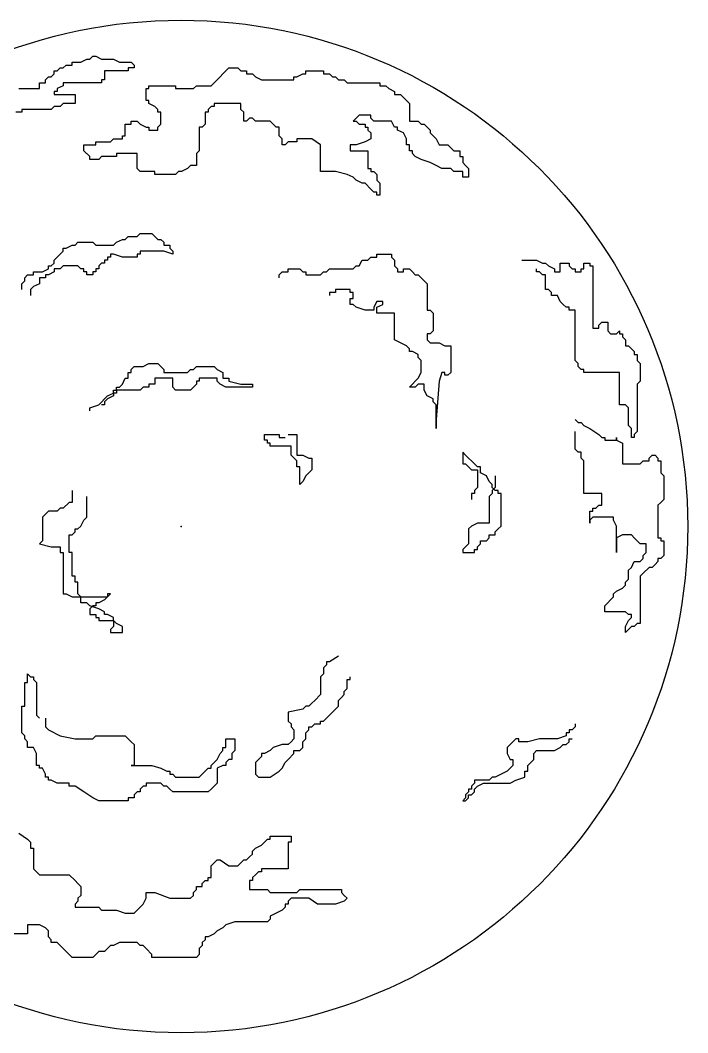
# Model space of a CAD drawing. Extents: x 941299 to 942979, y 2579300 to 2579597.
# Drawn here: x 941655.226 to 941657.36, y 2579475.879 to 2579479.119 of the extents above; entities that cross this region are included whole.
import ezdxf

# ---------------------------------------------------------------- set-up
doc = ezdxf.new("R2010")
doc.units = 0
doc.layers.add('fz', color=7, linetype='CONTINUOUS')
doc.layers.add('绿化工程', color=3, linetype='CONTINUOUS')

# ---------------------------------------------------------------- blocks, each defined once
blk = doc.blocks.new('hg')
at = {"layer": '绿化工程', "color": 3}
for p, q in [((-0.3203, 1.4862), (-0.3013, 1.4957)), ((-0.3013, 1.4957), (-0.2919, 1.4957)), ((-0.2919, 1.4957), (-0.2824, 1.5051)), ((-0.2824, 1.5051), (-0.2729, 1.5051)), ((-0.2729, 1.5051), (-0.254, 1.4957)), ((-0.254, 1.4957), (-0.2162, 1.4957)), ((-0.2162, 1.4957), (-0.1972, 1.4862)), ((-0.3959, 1.4578), (-0.3865, 1.4673)), ((-0.3865, 1.4673), (-0.377, 1.4673)), ((-0.377, 1.4673), (-0.3676, 1.4767)), ((-0.3676, 1.4767), (-0.3486, 1.4767)), ((-0.3486, 1.4767), (-0.3486, 1.4862)), ((-0.3486, 1.4862), (-0.3203, 1.4862)), ((-0.1972, 1.4862), (-0.1594, 1.4862)), ((-0.1499, 1.4673), (-0.1689, 1.4673)), ((-0.1689, 1.4673), (-0.1689, 1.4578)), ((-0.1594, 1.4862), (-0.1499, 1.4767)), ((-0.1499, 1.4767), (-0.1499, 1.4673)), ((0.1434, 1.4578), (0.1529, 1.4673)), ((0.1529, 1.4673), (0.1812, 1.4673)), ((0.1812, 1.4673), (0.1907, 1.4578)), ((-0.4338, 1.4295), (-0.4243, 1.4389)), ((-0.4338, 1.42), (-0.4338, 1.4295)), ((-0.4243, 1.4389), (-0.4149, 1.4389)), ((-0.4149, 1.4389), (-0.4054, 1.4484)), ((-0.4054, 1.4484), (-0.4054, 1.4578)), ((-0.4054, 1.4578), (-0.3959, 1.4578)), ((-0.2446, 1.4295), (-0.254, 1.4295)), ((-0.254, 1.4295), (-0.254, 1.42)), ((-0.1689, 1.4578), (-0.2446, 1.4578)), ((-0.2446, 1.4578), (-0.2446, 1.4295)), ((0.1056, 1.42), (0.115, 1.4295)), ((0.115, 1.4295), (0.1245, 1.4389)), ((0.1245, 1.4389), (0.1339, 1.4484)), ((0.1339, 1.4484), (0.1434, 1.4578)), ((0.1907, 1.4578), (0.2096, 1.4578)), ((0.2096, 1.4578), (0.2096, 1.4484)), ((0.2096, 1.4484), (0.2286, 1.4484)), ((0.2286, 1.4484), (0.238, 1.4389)), ((0.238, 1.4389), (0.2569, 1.4295)), ((0.2569, 1.4295), (0.361, 1.4295)), ((0.361, 1.4295), (0.361, 1.4389)), ((0.361, 1.4389), (0.3705, 1.4389)), ((0.3705, 1.4389), (0.3894, 1.4484)), ((0.3894, 1.4484), (0.3989, 1.4484)), ((0.3989, 1.4484), (0.3989, 1.4578)), ((0.3989, 1.4578), (0.4557, 1.4578)), ((0.4557, 1.4578), (0.4557, 1.4484)), ((0.4557, 1.4484), (0.4746, 1.4484)), ((0.4746, 1.4484), (0.484, 1.4389)), ((0.484, 1.4389), (0.4935, 1.4389)), ((0.4935, 1.4389), (0.503, 1.4295)), ((0.503, 1.4295), (0.5219, 1.4295)), ((0.5219, 1.4295), (0.5314, 1.42)), ((-0.519, 1.4011), (-0.4527, 1.4011)), ((-0.4527, 1.4011), (-0.4527, 1.42)), ((-0.4527, 1.42), (-0.4338, 1.42)), ((-0.377, 1.4105), (-0.3959, 1.4011)), ((-0.3959, 1.4011), (-0.3959, 1.3916)), ((-0.377, 1.42), (-0.377, 1.4105)), ((-0.254, 1.42), (-0.377, 1.42)), ((-0.1121, 1.3633), (-0.1121, 1.4011)), ((-0.1121, 1.4011), (-0.1026, 1.4011)), ((-0.1026, 1.4011), (-0.1026, 1.4105)), ((-0.1026, 1.4105), (-0.0175, 1.4105)), ((-0.0175, 1.4105), (-0.0175, 1.4011)), ((-0.0175, 1.4011), (0.0204, 1.4011)), ((0.0015, 1.4011), (0.0393, 1.4011)), ((0.0393, 1.4011), (0.0488, 1.4105)), ((0.0488, 1.4105), (0.0961, 1.4105)), ((0.0961, 1.4105), (0.1056, 1.42)), ((0.5314, 1.42), (0.6354, 1.42)), ((0.6354, 1.42), (0.6354, 1.4105)), ((0.6354, 1.4105), (0.6544, 1.4105)), ((0.6544, 1.4105), (0.6638, 1.4011)), ((0.6638, 1.4011), (0.6827, 1.3916)), ((-0.3959, 1.3916), (-0.4054, 1.3916)), ((-0.4054, 1.3916), (-0.4054, 1.3822)), ((-0.4054, 1.3822), (-0.3392, 1.3822)), ((-0.3392, 1.3822), (-0.3392, 1.3538)), ((-0.1026, 1.3633), (-0.1121, 1.3633)), ((-0.1026, 1.3538), (-0.1026, 1.3633)), ((0.6827, 1.3916), (0.6827, 1.3822)), ((0.6827, 1.3822), (0.7017, 1.3822)), ((0.7017, 1.3822), (0.7111, 1.3727)), ((0.7111, 1.3727), (0.7301, 1.3538)), ((-0.4149, 1.3349), (-0.5095, 1.3349)), ((-0.5095, 1.3349), (-0.5095, 1.3254)), ((-0.4054, 1.3444), (-0.4149, 1.3349)), ((-0.3865, 1.3444), (-0.4054, 1.3444)), ((-0.377, 1.3538), (-0.3865, 1.3444)), ((-0.3392, 1.3538), (-0.377, 1.3538)), ((-0.0837, 1.3444), (-0.1026, 1.3538)), ((-0.0742, 1.3349), (-0.0837, 1.3444)), ((-0.0742, 1.3254), (-0.0742, 1.3349)), ((0.0961, 1.3444), (0.0866, 1.3349)), ((0.0866, 1.3349), (0.0866, 1.3254)), ((0.1056, 1.3444), (0.0961, 1.3444)), ((0.1907, 1.3538), (0.1056, 1.3538)), ((0.1056, 1.3538), (0.1056, 1.3444)), ((0.1907, 1.3349), (0.1907, 1.3538)), ((0.2002, 1.3254), (0.1907, 1.3349)), ((0.7301, 1.3538), (0.7301, 1.2971)), ((-0.5095, 1.3254), (-0.5284, 1.3254)), ((-0.1594, 1.2876), (-0.1594, 1.2971)), ((-0.1594, 1.2971), (-0.1405, 1.2971)), ((-0.1405, 1.2971), (-0.131, 1.2876)), ((-0.0648, 1.3254), (-0.0742, 1.3254)), ((-0.0648, 1.2876), (-0.0648, 1.3254)), ((0.0866, 1.3254), (0.0772, 1.3254)), ((0.0772, 1.3254), (0.0772, 1.2876)), ((0.2002, 1.2971), (0.2002, 1.3254)), ((0.2096, 1.2971), (0.2002, 1.2971)), ((0.2191, 1.3065), (0.2096, 1.2971)), ((0.2286, 1.3065), (0.2191, 1.3065)), ((0.238, 1.2971), (0.2286, 1.3065)), ((0.2853, 1.2971), (0.238, 1.2971)), ((0.2948, 1.2876), (0.2853, 1.2971)), ((0.5597, 1.3065), (0.5503, 1.2971)), ((0.5503, 1.2971), (0.5597, 1.2971)), ((0.5692, 1.316), (0.5597, 1.3065)), ((0.5597, 1.2971), (0.5692, 1.2876)), ((0.607, 1.316), (0.5692, 1.316)), ((0.607, 1.3065), (0.607, 1.316)), ((0.6165, 1.2971), (0.607, 1.3065)), ((0.6733, 1.2971), (0.6165, 1.2971)), ((0.6827, 1.2782), (0.6733, 1.2971)), ((0.7301, 1.2971), (0.7584, 1.2971)), ((0.7584, 1.2971), (0.7679, 1.2876)), ((-0.1783, 1.2498), (-0.1783, 1.2876)), ((-0.1783, 1.2876), (-0.1594, 1.2876)), ((-0.131, 1.2876), (-0.1121, 1.2782)), ((-0.1121, 1.2782), (-0.1026, 1.2782)), ((-0.1026, 1.2782), (-0.1026, 1.2687)), ((-0.1026, 1.2687), (-0.0742, 1.2687)), ((-0.0742, 1.2782), (-0.0648, 1.2876)), ((-0.0742, 1.2687), (-0.0742, 1.2782)), ((0.0677, 1.2782), (0.0582, 1.2782)), ((0.0582, 1.2782), (0.0582, 1.2025)), ((0.0772, 1.2876), (0.0677, 1.2782)), ((0.3043, 1.2782), (0.2948, 1.2876)), ((0.3137, 1.2782), (0.3043, 1.2782)), ((0.3137, 1.2498), (0.3137, 1.2782)), ((0.5692, 1.2876), (0.5881, 1.2876)), ((0.5881, 1.2876), (0.5881, 1.2782)), ((0.5881, 1.2782), (0.5976, 1.2782)), ((0.5976, 1.2782), (0.5976, 1.2687)), ((0.5976, 1.2687), (0.607, 1.2593)), ((0.6922, 1.2782), (0.6827, 1.2782)), ((0.6922, 1.2687), (0.6922, 1.2782)), ((0.7111, 1.2593), (0.6922, 1.2687)), ((0.7679, 1.2876), (0.7774, 1.2876)), ((0.7774, 1.2876), (0.7963, 1.2687)), ((0.7963, 1.2687), (0.7963, 1.2593)), ((-0.2256, 1.2309), (-0.2162, 1.2403)), ((-0.2162, 1.2403), (-0.1878, 1.2403)), ((-0.1878, 1.2403), (-0.1878, 1.2498)), ((-0.1878, 1.2498), (-0.1783, 1.2498)), ((0.3232, 1.2403), (0.3137, 1.2498)), ((0.3232, 1.2214), (0.3232, 1.2403)), ((0.4178, 1.2403), (0.3705, 1.2403)), ((0.3705, 1.2403), (0.3705, 1.2309)), ((0.4462, 1.2214), (0.4178, 1.2403)), ((0.607, 1.2403), (0.5881, 1.2309)), ((0.607, 1.2593), (0.607, 1.2403)), ((0.7206, 1.2403), (0.7111, 1.2593)), ((0.7206, 1.2214), (0.7206, 1.2403)), ((0.7963, 1.2593), (0.8058, 1.2498)), ((0.8058, 1.2498), (0.8152, 1.2403)), ((0.8152, 1.2403), (0.8247, 1.2214)), ((-0.3108, 1.2025), (-0.3108, 1.2214)), ((-0.3108, 1.2214), (-0.2729, 1.2214)), ((-0.2919, 1.1836), (-0.3108, 1.2025)), ((-0.2729, 1.2214), (-0.2729, 1.2309)), ((-0.2729, 1.2309), (-0.2256, 1.2309)), ((0.0582, 1.2025), (0.0488, 1.1931)), ((0.3326, 1.2214), (0.3232, 1.2214)), ((0.3421, 1.2309), (0.3326, 1.2214)), ((0.3705, 1.2309), (0.3421, 1.2309)), ((0.4462, 1.1363), (0.4462, 1.2214)), ((0.5597, 1.2214), (0.5408, 1.2214)), ((0.5408, 1.2214), (0.5408, 1.2025)), ((0.5408, 1.2025), (0.5976, 1.2025)), ((0.5881, 1.2309), (0.5597, 1.2214)), ((0.5976, 1.2025), (0.5976, 1.1458)), ((0.7301, 1.2214), (0.7206, 1.2214)), ((0.7301, 1.2025), (0.7301, 1.2214)), ((0.7395, 1.2025), (0.7301, 1.2025)), ((0.7395, 1.1931), (0.7395, 1.2025)), ((0.8247, 1.2214), (0.8531, 1.2214)), ((0.8531, 1.2214), (0.872, 1.2025)), ((0.872, 1.2025), (0.8909, 1.2025)), ((0.8909, 1.2025), (0.8909, 1.1836)), ((-0.2919, 1.1742), (-0.2919, 1.1836)), ((-0.2635, 1.1742), (-0.2919, 1.1742)), ((-0.254, 1.1836), (-0.2635, 1.1742)), ((-0.2067, 1.1836), (-0.254, 1.1836)), ((-0.1405, 1.1931), (-0.2067, 1.1931)), ((-0.2067, 1.1931), (-0.2067, 1.1836)), ((-0.1405, 1.1458), (-0.1405, 1.1931)), ((0.0488, 1.1931), (0.0488, 1.1552)), ((0.749, 1.1836), (0.7395, 1.1931)), ((0.7679, 1.1742), (0.749, 1.1836)), ((0.7963, 1.1647), (0.7679, 1.1742)), ((0.8909, 1.1836), (0.9004, 1.1836)), ((0.9004, 1.1836), (0.9004, 1.1647)), ((-0.131, 1.1363), (-0.1405, 1.1458)), ((-0.0837, 1.1363), (-0.131, 1.1363)), ((-0.0837, 1.1269), (-0.0837, 1.1363)), ((-0.008, 1.1363), (-0.0175, 1.1269)), ((0.0015, 1.1363), (-0.008, 1.1363)), ((0.0204, 1.1458), (0.0015, 1.1363)), ((0.0299, 1.1552), (0.0204, 1.1458)), ((0.0488, 1.1552), (0.0299, 1.1552)), ((0.4935, 1.1363), (0.4462, 1.1363)), ((0.5314, 1.1269), (0.4935, 1.1363)), ((0.5976, 1.1458), (0.607, 1.1458)), ((0.607, 1.1458), (0.607, 1.1363)), ((0.607, 1.1363), (0.6165, 1.1363)), ((0.6165, 1.1363), (0.626, 1.1269)), ((0.8152, 1.1552), (0.7963, 1.1647)), ((0.8341, 1.1458), (0.8152, 1.1552)), ((0.8625, 1.1458), (0.8341, 1.1458)), ((0.872, 1.1363), (0.8625, 1.1458)), ((0.9004, 1.1363), (0.872, 1.1363)), ((0.9004, 1.1647), (0.9098, 1.1552)), ((0.9004, 1.1174), (0.9004, 1.1363)), ((0.9098, 1.1552), (0.9193, 1.1458)), ((0.9193, 1.1458), (0.9193, 1.1174)), ((-0.0175, 1.1269), (-0.0837, 1.1269)), ((0.5503, 1.1174), (0.5314, 1.1269)), ((0.5597, 1.108), (0.5503, 1.1174)), ((0.5787, 1.0985), (0.5597, 1.108)), ((0.626, 1.1269), (0.626, 1.108)), ((0.626, 1.108), (0.6354, 1.0985)), ((0.9193, 1.1174), (0.9004, 1.1174)), ((0.5881, 1.0985), (0.5787, 1.0985)), ((0.607, 1.0796), (0.5881, 1.0985)), ((0.6165, 1.0701), (0.607, 1.0796)), ((0.626, 1.0701), (0.6165, 1.0701)), ((0.626, 1.0607), (0.626, 1.0701)), ((0.6354, 1.0985), (0.6354, 1.0607)), ((0.6354, 1.0607), (0.626, 1.0607)), ((-0.3392, 0.8999), (-0.3297, 0.9094)), ((-0.3297, 0.9094), (-0.2824, 0.9094)), ((-0.2824, 0.9094), (-0.2729, 0.8999)), ((-0.2162, 0.8999), (-0.2067, 0.9094)), ((-0.2067, 0.9094), (-0.1878, 0.9188)), ((-0.1878, 0.9188), (-0.1783, 0.9188)), ((-0.1783, 0.9188), (-0.1689, 0.9283)), ((-0.1689, 0.9283), (-0.1405, 0.9283)), ((-0.1405, 0.9283), (-0.131, 0.9378)), ((-0.131, 0.9378), (-0.0932, 0.9378)), ((-0.0932, 0.9378), (-0.0837, 0.9283)), ((-0.0837, 0.9283), (-0.0742, 0.9188)), ((-0.0742, 0.9188), (-0.0648, 0.9188)), ((-0.0648, 0.9188), (-0.0553, 0.9094)), ((-0.0553, 0.9094), (-0.0553, 0.8999)), ((-0.3865, 0.8716), (-0.377, 0.881)), ((-0.377, 0.881), (-0.377, 0.8905)), ((-0.377, 0.8905), (-0.3676, 0.8905)), ((-0.3676, 0.8905), (-0.3486, 0.8999)), ((-0.3486, 0.8999), (-0.3392, 0.8999)), ((-0.2729, 0.8999), (-0.2162, 0.8999)), ((-0.0553, 0.881), (-0.131, 0.881)), ((-0.131, 0.881), (-0.131, 0.8716)), ((-0.0553, 0.8999), (-0.0364, 0.8999)), ((-0.0269, 0.8716), (-0.0553, 0.881)), ((-0.0364, 0.8999), (-0.0364, 0.8905)), ((-0.0364, 0.8905), (-0.0269, 0.881)), ((-0.0269, 0.881), (-0.0269, 0.8716)), ((-0.4149, 0.8337), (-0.4054, 0.8432)), ((-0.4054, 0.8527), (-0.3959, 0.8621)), ((-0.4054, 0.8432), (-0.4054, 0.8527)), ((-0.3959, 0.8621), (-0.3865, 0.8716)), ((-0.254, 0.8432), (-0.2635, 0.8337)), ((-0.2446, 0.8432), (-0.254, 0.8432)), ((-0.2351, 0.8527), (-0.2446, 0.8527)), ((-0.2446, 0.8527), (-0.2446, 0.8432)), ((-0.2256, 0.8621), (-0.2351, 0.8621)), ((-0.2351, 0.8621), (-0.2351, 0.8527)), ((-0.2162, 0.8716), (-0.2256, 0.8716)), ((-0.2256, 0.8716), (-0.2256, 0.8621)), ((-0.1878, 0.8621), (-0.2162, 0.8716)), ((-0.1405, 0.8621), (-0.1878, 0.8621)), ((-0.131, 0.8716), (-0.1405, 0.8716)), ((-0.1405, 0.8716), (-0.1405, 0.8621)), ((0.5692, 0.8337), (0.5787, 0.8527)), ((0.5787, 0.8527), (0.5976, 0.8527)), ((0.5976, 0.8527), (0.607, 0.8621)), ((0.607, 0.8621), (0.626, 0.8621)), ((0.626, 0.8621), (0.626, 0.8716)), ((0.626, 0.8716), (0.6733, 0.8716)), ((0.6733, 0.8716), (0.6733, 0.8621)), ((0.6733, 0.8621), (0.6827, 0.8527)), ((0.6827, 0.8527), (0.6827, 0.8337)), ((1.0896, 0.8527), (1.1369, 0.8527)), ((1.1369, 0.8527), (1.1559, 0.8432)), ((1.1559, 0.8432), (1.1653, 0.8432)), ((1.1653, 0.8432), (1.1748, 0.8337)), ((1.2126, 0.8148), (1.2126, 0.8432)), ((1.2126, 0.8432), (1.241, 0.8432)), ((1.241, 0.8432), (1.241, 0.8337)), ((1.2883, 0.8243), (1.2883, 0.8432)), ((1.2883, 0.8432), (1.3073, 0.8432)), ((1.3073, 0.8432), (1.3073, 0.8337)), ((-0.4716, 0.8054), (-0.4716, 0.8148)), ((-0.4716, 0.8148), (-0.4433, 0.8148)), ((-0.4433, 0.8148), (-0.4243, 0.8243)), ((-0.4243, 0.8243), (-0.4243, 0.8337)), ((-0.4243, 0.8337), (-0.4149, 0.8337)), ((-0.4054, 0.8148), (-0.4243, 0.8054)), ((-0.3865, 0.8243), (-0.4054, 0.8243)), ((-0.4054, 0.8243), (-0.4054, 0.8148)), ((-0.377, 0.8337), (-0.3865, 0.8243)), ((-0.3297, 0.8337), (-0.377, 0.8337)), ((-0.3203, 0.8243), (-0.3297, 0.8337)), ((-0.3108, 0.8243), (-0.3203, 0.8243)), ((-0.3108, 0.8148), (-0.3108, 0.8243)), ((-0.3013, 0.8148), (-0.3108, 0.8148)), ((-0.3013, 0.8054), (-0.3013, 0.8148)), ((-0.2729, 0.8148), (-0.2824, 0.8148)), ((-0.2824, 0.8148), (-0.2824, 0.8054)), ((-0.2635, 0.8243), (-0.2729, 0.8243)), ((-0.2729, 0.8243), (-0.2729, 0.8148)), ((-0.2635, 0.8337), (-0.2635, 0.8243)), ((0.3137, 0.8054), (0.3232, 0.8148)), ((0.3232, 0.8148), (0.3421, 0.8148)), ((0.3421, 0.8148), (0.3421, 0.8243)), ((0.3421, 0.8243), (0.38, 0.8243)), ((0.38, 0.8243), (0.3894, 0.8148)), ((0.3894, 0.8148), (0.3989, 0.8148)), ((0.3989, 0.8148), (0.3989, 0.8054)), ((0.4462, 0.8054), (0.4557, 0.8148)), ((0.4557, 0.8148), (0.4651, 0.8148)), ((0.4651, 0.8148), (0.4746, 0.8243)), ((0.4746, 0.8243), (0.5503, 0.8243)), ((0.5503, 0.8243), (0.5597, 0.8337)), ((0.5597, 0.8337), (0.5692, 0.8337)), ((0.6827, 0.8337), (0.6922, 0.8243)), ((0.6922, 0.8243), (0.6922, 0.8148)), ((0.6922, 0.8148), (0.7111, 0.8148)), ((0.7111, 0.8148), (0.7111, 0.8243)), ((0.7111, 0.8243), (0.7301, 0.8243)), ((0.7301, 0.8243), (0.7395, 0.8148)), ((0.7395, 0.8148), (0.749, 0.8054)), ((1.1369, 0.8148), (1.1369, 0.8243)), ((1.1464, 0.8148), (1.1369, 0.8148)), ((1.1559, 0.8054), (1.1464, 0.8148)), ((1.1748, 0.8337), (1.1937, 0.8243)), ((1.1937, 0.8243), (1.1937, 0.8148)), ((1.1937, 0.8148), (1.2126, 0.8148)), ((1.241, 0.8337), (1.2505, 0.8243)), ((1.2505, 0.8243), (1.2599, 0.8243)), ((1.2599, 0.8243), (1.2599, 0.8148)), ((1.2599, 0.8148), (1.2789, 0.8148)), ((1.2789, 0.8148), (1.2789, 0.8243)), ((1.2789, 0.8243), (1.2883, 0.8243)), ((1.3073, 0.8337), (1.3167, 0.8337)), ((1.3167, 0.8337), (1.3167, 0.6352)), ((-0.5095, 0.777), (-0.5, 0.7865)), ((-0.5, 0.7959), (-0.4906, 0.8054)), ((-0.5, 0.7865), (-0.5, 0.7959)), ((-0.4906, 0.8054), (-0.4716, 0.8054)), ((-0.4338, 0.7959), (-0.4527, 0.7959)), ((-0.4527, 0.7959), (-0.4527, 0.777)), ((-0.4243, 0.8054), (-0.4338, 0.8054)), ((-0.4338, 0.8054), (-0.4338, 0.7959)), ((-0.2824, 0.8054), (-0.3013, 0.8054)), ((0.3137, 0.7959), (0.3137, 0.8054)), ((0.3989, 0.8054), (0.4462, 0.8054)), ((0.749, 0.8054), (0.7584, 0.8054)), ((0.7584, 0.8054), (0.7679, 0.7959)), ((0.7679, 0.7959), (0.7774, 0.7865)), ((0.7774, 0.7865), (0.7868, 0.777)), ((1.1653, 0.8054), (1.1559, 0.8054)), ((1.1653, 0.7581), (1.1653, 0.8054)), ((-0.5095, 0.7581), (-0.5095, 0.777)), ((-0.4716, 0.7675), (-0.4811, 0.7581)), ((-0.4811, 0.7581), (-0.4811, 0.7392)), ((-0.4527, 0.777), (-0.4716, 0.7675)), ((0.4935, 0.7486), (0.4746, 0.7486)), ((0.4746, 0.7486), (0.4746, 0.7392)), ((0.5408, 0.7581), (0.4935, 0.7581)), ((0.4935, 0.7581), (0.4935, 0.7486)), ((0.5408, 0.7486), (0.5408, 0.7581)), ((0.5503, 0.7486), (0.5408, 0.7486)), ((0.5503, 0.7297), (0.5503, 0.7486)), ((0.7868, 0.777), (0.7868, 0.6919)), ((1.1748, 0.7581), (1.1653, 0.7581)), ((1.1842, 0.7486), (1.1748, 0.7581)), ((1.1842, 0.7392), (1.1842, 0.7486)), ((0.5408, 0.7108), (0.5408, 0.7297)), ((0.5408, 0.7297), (0.5503, 0.7297)), ((0.626, 0.7203), (0.6165, 0.7014)), ((0.6449, 0.7203), (0.626, 0.7203)), ((0.6449, 0.7108), (0.6449, 0.7203)), ((1.2032, 0.7392), (1.1842, 0.7392)), ((1.2126, 0.7203), (1.2032, 0.7392)), ((1.2221, 0.7108), (1.2126, 0.7203)), ((0.5503, 0.7108), (0.5408, 0.7108)), ((0.5597, 0.7014), (0.5503, 0.7108)), ((0.5881, 0.6919), (0.5597, 0.7014)), ((0.6165, 0.6919), (0.5881, 0.6919)), ((0.6165, 0.7014), (0.6165, 0.6919)), ((0.626, 0.7014), (0.6449, 0.7108)), ((0.626, 0.6824), (0.626, 0.7014)), ((0.6827, 0.6824), (0.626, 0.6824)), ((0.6827, 0.5973), (0.6827, 0.6824)), ((0.7868, 0.6919), (0.7963, 0.6919)), ((0.7963, 0.6919), (0.8058, 0.6824)), ((0.8058, 0.6824), (0.8058, 0.6257)), ((1.2316, 0.7014), (1.2221, 0.7108)), ((1.241, 0.7014), (1.2316, 0.7014)), ((1.241, 0.6919), (1.241, 0.7014)), ((1.2599, 0.6919), (1.241, 0.6919)), ((1.2599, 0.5312), (1.2599, 0.6919)), ((1.3356, 0.6446), (1.3451, 0.6541)), ((1.3451, 0.6541), (1.364, 0.6541)), ((1.364, 0.6541), (1.364, 0.6257)), ((0.7963, 0.6163), (0.7868, 0.6163)), ((0.7868, 0.6163), (0.7868, 0.5973)), ((0.8058, 0.6257), (0.7963, 0.6163)), ((1.3167, 0.6352), (1.3356, 0.6352)), ((1.3356, 0.6352), (1.3356, 0.6446)), ((1.364, 0.6257), (1.3735, 0.6163)), ((1.3735, 0.6163), (1.3924, 0.6163)), ((1.3924, 0.6163), (1.4019, 0.6257)), ((1.4019, 0.6257), (1.4019, 0.6163)), ((1.4019, 0.6163), (1.4113, 0.6163)), ((1.4113, 0.6163), (1.4113, 0.6068)), ((0.7017, 0.5879), (0.6827, 0.5973)), ((0.7206, 0.5784), (0.7017, 0.5879)), ((0.7868, 0.5973), (0.7963, 0.5879)), ((0.7963, 0.5879), (0.8247, 0.5879)), ((0.8247, 0.5879), (0.8436, 0.5784)), ((1.4113, 0.6068), (1.4208, 0.5973)), ((1.4208, 0.5973), (1.4208, 0.5784)), ((0.7301, 0.569), (0.7206, 0.5784)), ((0.7301, 0.5595), (0.7301, 0.569)), ((0.7395, 0.5595), (0.7301, 0.5595)), ((0.7584, 0.5501), (0.7395, 0.5595)), ((0.8436, 0.5784), (0.8625, 0.5784)), ((0.8625, 0.5784), (0.8625, 0.4933)), ((1.4208, 0.5784), (1.4303, 0.5784)), ((1.4303, 0.5784), (1.4397, 0.569)), ((1.4397, 0.569), (1.4492, 0.5595)), ((1.4492, 0.5595), (1.4492, 0.5501)), ((-0.1215, 0.5122), (-0.1026, 0.5217)), ((-0.1026, 0.5217), (-0.0742, 0.5217)), ((-0.0742, 0.5217), (-0.0648, 0.5122)), ((0.7584, 0.5406), (0.7584, 0.5501)), ((0.7679, 0.5312), (0.7584, 0.5406)), ((0.7679, 0.4933), (0.7679, 0.5312)), ((1.2694, 0.5217), (1.2599, 0.5312)), ((1.2694, 0.5122), (1.2694, 0.5217)), ((1.4492, 0.5501), (1.4587, 0.5501)), ((1.4587, 0.5501), (1.4587, 0.5312)), ((1.4587, 0.5312), (1.4681, 0.5217)), ((1.4681, 0.5217), (1.4681, 0.465)), ((-0.1689, 0.4744), (-0.1689, 0.4933)), ((-0.1689, 0.4933), (-0.1594, 0.4933)), ((-0.1594, 0.5028), (-0.1499, 0.5122)), ((-0.1594, 0.4933), (-0.1594, 0.5028)), ((-0.1499, 0.5122), (-0.1215, 0.5122)), ((-0.0648, 0.5122), (-0.0553, 0.5028)), ((-0.0553, 0.5028), (-0.0553, 0.4933)), ((-0.0553, 0.4933), (0.0204, 0.4933)), ((0.0204, 0.4933), (0.0299, 0.5028)), ((0.0299, 0.5028), (0.0393, 0.5028)), ((0.0393, 0.5028), (0.0488, 0.5122)), ((0.0488, 0.5122), (0.1056, 0.5122)), ((0.1056, 0.5122), (0.115, 0.5028)), ((0.115, 0.5028), (0.1339, 0.4933)), ((0.1339, 0.4933), (0.1339, 0.4744)), ((0.7584, 0.4744), (0.7679, 0.4933)), ((0.8341, 0.4933), (0.8247, 0.465)), ((0.8436, 0.4933), (0.8341, 0.4933)), ((0.8436, 0.4839), (0.8436, 0.4933)), ((0.8625, 0.4933), (0.8531, 0.4839)), ((1.2789, 0.5028), (1.2694, 0.5122)), ((1.2883, 0.5028), (1.2789, 0.5028)), ((1.2883, 0.4933), (1.2883, 0.5028)), ((1.4019, 0.4933), (1.2883, 0.4933)), ((1.4019, 0.3893), (1.4019, 0.4933)), ((-0.1972, 0.446), (-0.1878, 0.4555)), ((-0.1878, 0.4555), (-0.1783, 0.4744)), ((-0.1783, 0.4744), (-0.1689, 0.4744)), ((-0.0837, 0.4555), (-0.1026, 0.4555)), ((-0.1026, 0.4555), (-0.1026, 0.446)), ((-0.0269, 0.4744), (-0.0837, 0.4744)), ((-0.0837, 0.4744), (-0.0837, 0.4555)), ((-0.0269, 0.446), (-0.0269, 0.4744)), ((0.0488, 0.4555), (0.0393, 0.446)), ((0.0582, 0.465), (0.0488, 0.465)), ((0.0488, 0.465), (0.0488, 0.4555)), ((0.115, 0.4744), (0.0582, 0.4744)), ((0.0582, 0.4744), (0.0582, 0.465)), ((0.115, 0.465), (0.115, 0.4744)), ((0.1245, 0.4555), (0.115, 0.465)), ((0.1434, 0.446), (0.1245, 0.4555)), ((0.1339, 0.4744), (0.1529, 0.4744)), ((0.1529, 0.4744), (0.1529, 0.465)), ((0.1529, 0.465), (0.1907, 0.4555)), ((0.1907, 0.4555), (0.2286, 0.4555)), ((0.2286, 0.4555), (0.2286, 0.446)), ((0.7301, 0.446), (0.7395, 0.4555)), ((0.7395, 0.4555), (0.749, 0.465)), ((0.749, 0.465), (0.7584, 0.4744)), ((0.7584, 0.4555), (0.749, 0.446)), ((0.7774, 0.4555), (0.7584, 0.4555)), ((0.7774, 0.4366), (0.7774, 0.4555)), ((0.8247, 0.465), (0.8152, 0.342)), ((0.8531, 0.4839), (0.8436, 0.4839)), ((1.4681, 0.465), (1.4587, 0.4555)), ((1.4587, 0.4555), (1.4587, 0.3042)), ((-0.2351, 0.4177), (-0.2162, 0.4271)), ((-0.2162, 0.4271), (-0.2162, 0.4366)), ((-0.2162, 0.4366), (-0.2067, 0.4366)), ((-0.2067, 0.4271), (-0.2162, 0.4271)), ((-0.2162, 0.4271), (-0.2162, 0.4177)), ((-0.2067, 0.4366), (-0.2067, 0.446)), ((-0.2067, 0.446), (-0.1972, 0.446)), ((-0.131, 0.4366), (-0.2067, 0.4366)), ((-0.2067, 0.4366), (-0.2067, 0.4271)), ((-0.1215, 0.446), (-0.131, 0.4366)), ((-0.1026, 0.446), (-0.1215, 0.446)), ((-0.0175, 0.4366), (-0.0269, 0.446)), ((0.0299, 0.4366), (-0.0175, 0.4366)), ((0.0393, 0.446), (0.0299, 0.4366)), ((0.2286, 0.446), (0.1434, 0.446)), ((0.749, 0.446), (0.7301, 0.446)), ((0.7868, 0.4177), (0.7774, 0.4366)), ((-0.2919, 0.3799), (-0.2635, 0.3893)), ((-0.2635, 0.3893), (-0.2351, 0.4177)), ((-0.2446, 0.3893), (-0.254, 0.3893)), ((-0.2351, 0.4082), (-0.2446, 0.3988)), ((-0.2446, 0.3988), (-0.2446, 0.3893)), ((-0.2162, 0.4177), (-0.2351, 0.4082)), ((0.8058, 0.4082), (0.7868, 0.4177)), ((0.8058, 0.3988), (0.8058, 0.4082)), ((0.8152, 0.3893), (0.8058, 0.3988)), ((0.8152, 0.3137), (0.8152, 0.3893)), ((1.4208, 0.3893), (1.4019, 0.3893)), ((1.4303, 0.3799), (1.4208, 0.3893)), ((-0.2919, 0.3704), (-0.2919, 0.3799)), ((1.4303, 0.3231), (1.4303, 0.3799)), ((0.8152, 0.342), (0.8152, 0.3137)), ((1.2599, 0.342), (1.2694, 0.3326)), ((1.2694, 0.3326), (1.2789, 0.3326)), ((1.2789, 0.3326), (1.2883, 0.3231)), ((0.2664, 0.2758), (0.2664, 0.2948)), ((0.2664, 0.2948), (0.3137, 0.2948)), ((0.3137, 0.2948), (0.3137, 0.2853)), ((0.3421, 0.2948), (0.3705, 0.2948)), ((0.3705, 0.2948), (0.3705, 0.2286)), ((1.2599, 0.2475), (1.2599, 0.3042)), ((1.2883, 0.3231), (1.3073, 0.3137)), ((1.3073, 0.3137), (1.3356, 0.2948)), ((1.3356, 0.2948), (1.3451, 0.2853)), ((1.4397, 0.3137), (1.4303, 0.3231)), ((1.4397, 0.2853), (1.4397, 0.3137)), ((1.4587, 0.3042), (1.4492, 0.2948)), ((1.4492, 0.2948), (1.4492, 0.2853)), ((0.2759, 0.2758), (0.2664, 0.2758)), ((0.2759, 0.2664), (0.2759, 0.2758)), ((0.2853, 0.2664), (0.2759, 0.2664)), ((0.2853, 0.2569), (0.2853, 0.2664)), ((0.3137, 0.2853), (0.3326, 0.2853)), ((1.3451, 0.2853), (1.3546, 0.2853)), ((1.3546, 0.2853), (1.3546, 0.2758)), ((1.3546, 0.2758), (1.3924, 0.2758)), ((1.3924, 0.2758), (1.3924, 0.2853)), ((1.3924, 0.2853), (1.3924, 0.2758)), ((1.3924, 0.2758), (1.4113, 0.2664)), ((1.4113, 0.2664), (1.4113, 0.2002)), ((1.4492, 0.2853), (1.4397, 0.2853)), ((0.3516, 0.2569), (0.2853, 0.2569)), ((0.3516, 0.2286), (0.3516, 0.2569)), ((0.3705, 0.2097), (0.3516, 0.2286)), ((0.3705, 0.2286), (0.3894, 0.2286)), ((0.3894, 0.2286), (0.4083, 0.2191)), ((0.9098, 0.2286), (0.9004, 0.238)), ((0.9004, 0.238), (0.9004, 0.2002)), ((0.9193, 0.2191), (0.9098, 0.2286)), ((1.2694, 0.238), (1.2599, 0.2475)), ((1.2789, 0.238), (1.2694, 0.238)), ((1.2789, 0.2191), (1.2789, 0.238)), ((1.4965, 0.2191), (1.506, 0.2286)), ((1.506, 0.2286), (1.5154, 0.2286)), ((1.5154, 0.2286), (1.5249, 0.2191)), ((0.3705, 0.1907), (0.3705, 0.2097)), ((0.4083, 0.2191), (0.4178, 0.2191)), ((0.4178, 0.2191), (0.4178, 0.1813)), ((0.9004, 0.2002), (0.9098, 0.2002)), ((0.9098, 0.2002), (0.9193, 0.1907)), ((0.9288, 0.2097), (0.9193, 0.2191)), ((0.9382, 0.2002), (0.9288, 0.2097)), ((0.9477, 0.1907), (0.9382, 0.2002)), ((1.2883, 0.2097), (1.2789, 0.2191)), ((1.2883, 0.1056), (1.2883, 0.2097)), ((1.4113, 0.2002), (1.4681, 0.2002)), ((1.4681, 0.2002), (1.4776, 0.2097)), ((1.4776, 0.2097), (1.4965, 0.2097)), ((1.4965, 0.2097), (1.4965, 0.2191)), ((1.5249, 0.2191), (1.5249, 0.2097)), ((1.5249, 0.2097), (1.5344, 0.2097)), ((1.5344, 0.2097), (1.5344, 0.1718)), ((0.38, 0.1907), (0.3705, 0.1907)), ((0.38, 0.134), (0.38, 0.1907)), ((0.3989, 0.1624), (0.3894, 0.1435)), ((0.4178, 0.1813), (0.3989, 0.1624)), ((0.9193, 0.1907), (0.9288, 0.1813)), ((0.9288, 0.1813), (0.9477, 0.1813)), ((0.9572, 0.1907), (0.9477, 0.1907)), ((0.9477, 0.1813), (0.9477, 0.1245)), ((0.9572, 0.1718), (0.9572, 0.1907)), ((0.9761, 0.1624), (0.9572, 0.1718)), ((0.9855, 0.1435), (0.9761, 0.1624)), ((1.0045, 0.1624), (1.0045, 0.1245)), ((1.5344, 0.1718), (1.5438, 0.1624)), ((1.5438, 0.1624), (1.5438, 0.0867)), ((0.3894, 0.1435), (0.38, 0.134)), ((0.995, 0.134), (0.9855, 0.1435)), ((0.995, 0.1245), (0.995, 0.134)), ((-0.3486, 0.1151), (-0.3486, 0.0773)), ((0.9382, 0.1056), (0.9288, 0.1056)), ((0.9288, 0.1056), (0.9288, 0.0867)), ((0.9477, 0.1245), (0.9382, 0.1151)), ((0.9382, 0.1151), (0.9382, 0.1056)), ((0.995, 0.1056), (0.9855, 0.0962)), ((1.0045, 0.1245), (0.995, 0.1151)), ((1.0045, 0.1151), (0.995, 0.1245)), ((0.995, 0.1151), (0.995, 0.1056)), ((1.0139, 0.1151), (1.0045, 0.1151)), ((1.0139, 0.1056), (1.0139, 0.1151)), ((1.0234, 0.1056), (1.0139, 0.1056)), ((1.0234, 0.0016), (1.0234, 0.1056)), ((1.3451, 0.1056), (1.2883, 0.1056)), ((1.3451, 0.0678), (1.3451, 0.1056)), ((-0.3581, 0.0773), (-0.377, 0.0584)), ((-0.3486, 0.0773), (-0.3581, 0.0773)), ((-0.3013, 0.03), (-0.3013, 0.0962)), ((0.9855, 0.0962), (0.9855, 0.0111)), ((1.3262, 0.0584), (1.3356, 0.0678)), ((1.3356, 0.0678), (1.3451, 0.0678)), ((1.5344, 0.0773), (1.5249, 0.0678)), ((1.5249, 0.0678), (1.5249, -0.0362)), ((1.5438, 0.0867), (1.5344, 0.0773)), ((-0.4338, 0.0394), (-0.4433, 0.03)), ((-0.4243, 0.0489), (-0.4338, 0.0394)), ((-0.3959, 0.0489), (-0.4243, 0.0489)), ((-0.3865, 0.0584), (-0.3959, 0.0489)), ((-0.377, 0.0584), (-0.3865, 0.0584)), ((1.3073, 0.0111), (1.3073, 0.0489)), ((1.3073, 0.0489), (1.3167, 0.0489)), ((1.3167, 0.0489), (1.3167, 0.0584)), ((1.3167, 0.0584), (1.3262, 0.0584)), ((-0.4433, 0.03), (-0.4433, -0.0457)), ((-0.3297, -0.0078), (-0.3203, 0.0016)), ((-0.3203, 0.0016), (-0.3108, 0.0205)), ((-0.3108, 0.0205), (-0.3013, 0.03)), ((0.9288, 0.0016), (0.9193, -0.0078)), ((0.9477, 0.0111), (0.9288, 0.0016)), ((0.9855, 0.0111), (0.9477, 0.0111)), ((1.0139, -0.0078), (1.0234, 0.0016)), ((1.3167, 0.03), (1.3073, 0.0205)), ((1.3073, 0.0205), (1.3073, 0.0111)), ((1.383, 0.03), (1.3167, 0.03)), ((1.383, 0.0205), (1.383, 0.03)), ((1.3924, 0.0016), (1.383, 0.0205)), ((1.3924, -0.0835), (1.3924, 0.0016)), ((-0.3581, -0.0835), (-0.3581, -0.0267)), ((-0.3581, -0.0267), (-0.3486, -0.0267)), ((-0.3486, -0.0267), (-0.3392, -0.0173)), ((-0.3392, -0.0173), (-0.3392, -0.0078)), ((-0.3392, -0.0078), (-0.3297, -0.0078)), ((0.9193, -0.0078), (0.9193, -0.0551)), ((0.9855, -0.0362), (0.9855, -0.0267)), ((0.9855, -0.0267), (1.0045, -0.0267)), ((1.0045, -0.0173), (1.0139, -0.0078)), ((1.0045, -0.0267), (1.0045, -0.0173)), ((1.4113, -0.0267), (1.3924, -0.0362)), ((1.4397, -0.0267), (1.4113, -0.0267)), ((1.4492, -0.0362), (1.4397, -0.0267)), ((-0.4433, -0.0457), (-0.4527, -0.0551)), ((-0.4527, -0.0551), (-0.4149, -0.0646)), ((-0.4149, -0.0646), (-0.3865, -0.0646)), ((-0.3865, -0.0646), (-0.3865, -0.0835)), ((0.9098, -0.0646), (0.9004, -0.074)), ((0.9193, -0.0551), (0.9098, -0.0646)), ((0.9477, -0.0646), (0.9572, -0.0551)), ((0.9477, -0.074), (0.9477, -0.0646)), ((0.9572, -0.0551), (0.9572, -0.0457)), ((0.9572, -0.0457), (0.9761, -0.0457)), ((0.9761, -0.0457), (0.9855, -0.0362)), ((1.3924, -0.0362), (1.3924, -0.0835)), ((1.4587, -0.0457), (1.4492, -0.0362)), ((1.4681, -0.0551), (1.4587, -0.0457)), ((1.487, -0.0551), (1.4681, -0.0551)), ((1.487, -0.0835), (1.487, -0.0551)), ((1.5249, -0.0362), (1.5344, -0.0362)), ((1.5344, -0.0362), (1.5344, -0.0457)), ((1.5344, -0.0457), (1.5438, -0.0457)), ((1.5438, -0.0457), (1.5438, -0.0929)), ((-0.3865, -0.0835), (-0.377, -0.0835)), ((-0.377, -0.0835), (-0.377, -0.2159)), ((-0.3486, -0.0835), (-0.3581, -0.0835)), ((-0.3486, -0.1591), (-0.3486, -0.0835)), ((0.9004, -0.074), (0.9004, -0.0835)), ((0.9004, -0.0835), (0.9382, -0.0835)), ((0.9382, -0.0835), (0.9382, -0.074)), ((0.9382, -0.074), (0.9477, -0.074)), ((1.4776, -0.0929), (1.487, -0.0835)), ((1.4776, -0.1024), (1.4776, -0.0929)), ((1.5438, -0.0929), (1.5344, -0.1024)), ((1.4397, -0.1308), (1.4492, -0.1118)), ((1.4492, -0.1118), (1.4681, -0.1118)), ((1.4681, -0.1118), (1.4776, -0.1024)), ((1.5154, -0.1213), (1.506, -0.1308)), ((1.5249, -0.1118), (1.5154, -0.1213)), ((1.5344, -0.1024), (1.5249, -0.1024)), ((1.5249, -0.1024), (1.5249, -0.1118)), ((-0.3392, -0.1591), (-0.3486, -0.1591)), ((-0.3392, -0.178), (-0.3392, -0.1591)), ((1.4303, -0.1402), (1.4397, -0.1308)), ((1.4303, -0.1686), (1.4303, -0.1402)), ((1.4776, -0.1497), (1.4681, -0.1591)), ((1.4681, -0.1591), (1.4681, -0.3104)), ((1.4965, -0.1308), (1.4776, -0.1497)), ((1.506, -0.1308), (1.4965, -0.1308)), ((-0.3297, -0.178), (-0.3392, -0.178)), ((-0.3297, -0.2159), (-0.3297, -0.178)), ((1.4113, -0.197), (1.4208, -0.1875)), ((1.4208, -0.178), (1.4303, -0.1686)), ((1.4208, -0.1875), (1.4208, -0.178)), ((-0.377, -0.2159), (-0.3676, -0.2159)), ((-0.3676, -0.2159), (-0.3486, -0.2253)), ((-0.3486, -0.2253), (-0.2351, -0.2253)), ((-0.3203, -0.2253), (-0.3297, -0.2159)), ((-0.3203, -0.2442), (-0.3203, -0.2253)), ((-0.2351, -0.2253), (-0.2446, -0.2348)), ((-0.2351, -0.2253), (-0.2256, -0.2159)), ((-0.2256, -0.2159), (-0.2351, -0.2159)), ((-0.2351, -0.2159), (-0.2351, -0.2253)), ((1.3735, -0.2348), (1.383, -0.2253)), ((1.383, -0.2159), (1.3924, -0.2064)), ((1.383, -0.2253), (1.383, -0.2159)), ((1.3924, -0.2064), (1.4113, -0.197)), ((-0.3013, -0.2442), (-0.3203, -0.2442)), ((-0.2919, -0.2537), (-0.3013, -0.2442)), ((-0.2824, -0.2537), (-0.2919, -0.2631)), ((-0.2635, -0.2631), (-0.2919, -0.2537)), ((-0.2729, -0.2537), (-0.2824, -0.2537)), ((-0.2635, -0.2442), (-0.2729, -0.2442)), ((-0.2729, -0.2442), (-0.2729, -0.2537)), ((-0.2446, -0.2348), (-0.2635, -0.2442)), ((1.3546, -0.2537), (1.364, -0.2442)), ((1.3546, -0.2726), (1.3546, -0.2537)), ((1.364, -0.2442), (1.3735, -0.2348)), ((-0.2919, -0.2631), (-0.2919, -0.2821)), ((-0.2919, -0.2821), (-0.2729, -0.2821)), ((-0.2729, -0.2821), (-0.2729, -0.2915)), ((-0.2729, -0.2915), (-0.2635, -0.2915)), ((-0.2446, -0.2726), (-0.2635, -0.2631)), ((-0.2635, -0.2915), (-0.2635, -0.301)), ((-0.2446, -0.2821), (-0.2446, -0.2726)), ((-0.2351, -0.2821), (-0.2446, -0.2821)), ((-0.2162, -0.2915), (-0.2351, -0.2821)), ((-0.2162, -0.301), (-0.2162, -0.2915)), ((1.4208, -0.2726), (1.3546, -0.2726)), ((1.4303, -0.2821), (1.4208, -0.2726)), ((1.4397, -0.2821), (1.4303, -0.2821)), ((1.4303, -0.301), (1.4397, -0.2915)), ((1.4397, -0.2915), (1.4397, -0.2821)), ((-0.2635, -0.301), (-0.2162, -0.301)), ((-0.2162, -0.3199), (-0.2256, -0.3293)), ((-0.2162, -0.301), (-0.2162, -0.3199)), ((-0.2067, -0.3104), (-0.2162, -0.301)), ((-0.1878, -0.3199), (-0.2067, -0.3104)), ((-0.1878, -0.3388), (-0.1878, -0.3199)), ((1.4208, -0.3199), (1.4303, -0.301)), ((1.4208, -0.3388), (1.4208, -0.3199)), ((1.4397, -0.3199), (1.4303, -0.3293)), ((1.4492, -0.3199), (1.4397, -0.3199)), ((1.4587, -0.3104), (1.4492, -0.3199)), ((1.4681, -0.3104), (1.4587, -0.3104)), ((-0.2256, -0.3293), (-0.2256, -0.3388)), ((-0.2256, -0.3388), (-0.1878, -0.3388)), ((1.4303, -0.3293), (1.4208, -0.3388)), ((0.503, -0.4144), (0.4746, -0.4333)), ((0.4651, -0.4428), (0.4557, -0.4523)), ((0.4557, -0.4523), (0.4557, -0.4712)), ((0.4746, -0.4333), (0.4651, -0.4333)), ((0.4651, -0.4333), (0.4651, -0.4428)), ((-0.4906, -0.4995), (-0.4906, -0.4712)), ((-0.4906, -0.4712), (-0.4811, -0.4806)), ((-0.4811, -0.4806), (-0.4716, -0.4806)), ((-0.4716, -0.4806), (-0.4716, -0.4901)), ((0.4557, -0.4712), (0.4462, -0.4806)), ((0.4462, -0.4806), (0.4462, -0.5374)), ((0.5408, -0.4901), (0.5408, -0.4806)), ((-0.5, -0.5752), (-0.5, -0.4995)), ((-0.5, -0.4995), (-0.4906, -0.4995)), ((-0.4716, -0.4901), (-0.4622, -0.4995)), ((-0.4622, -0.4995), (-0.4622, -0.6036)), ((0.5314, -0.5185), (0.5314, -0.4901)), ((0.5314, -0.4901), (0.5408, -0.4901)), ((0.4462, -0.5374), (0.4273, -0.5563)), ((0.503, -0.5563), (0.5124, -0.5468)), ((0.5124, -0.5468), (0.5219, -0.5374)), ((0.5219, -0.5279), (0.5314, -0.5185)), ((0.5219, -0.5374), (0.5219, -0.5279)), ((-0.5095, -0.6603), (-0.5095, -0.5752)), ((-0.5095, -0.5752), (-0.5, -0.5752)), ((0.3989, -0.5752), (0.3894, -0.5846)), ((0.4083, -0.5752), (0.3989, -0.5752)), ((0.4178, -0.5657), (0.4083, -0.5752)), ((0.4273, -0.5563), (0.4178, -0.5657)), ((0.484, -0.5941), (0.503, -0.5752)), ((0.503, -0.5752), (0.503, -0.5563)), ((-0.4622, -0.6036), (-0.4527, -0.613)), ((-0.4338, -0.613), (-0.4338, -0.6414)), ((0.3894, -0.5846), (0.3421, -0.5941)), ((0.3421, -0.5941), (0.3421, -0.6225)), ((0.4557, -0.6225), (0.4651, -0.613)), ((0.4651, -0.613), (0.484, -0.5941)), ((-0.4338, -0.6414), (-0.4243, -0.6508)), ((0.3421, -0.6225), (0.3516, -0.6319)), ((0.3516, -0.6319), (0.3516, -0.6414)), ((0.3516, -0.6414), (0.361, -0.6508)), ((0.4083, -0.6508), (0.4083, -0.6414)), ((0.4083, -0.6414), (0.4178, -0.6414)), ((0.4178, -0.6414), (0.4273, -0.6319)), ((0.4273, -0.6319), (0.4462, -0.6319)), ((0.4462, -0.6319), (0.4462, -0.6225)), ((0.4462, -0.6225), (0.4557, -0.6225)), ((1.2599, -0.6414), (1.2505, -0.6508)), ((1.2599, -0.6319), (1.2599, -0.6414)), ((-0.5, -0.6697), (-0.5095, -0.6603)), ((-0.5, -0.6792), (-0.5, -0.6697)), ((-0.4906, -0.6887), (-0.5, -0.6792)), ((-0.4243, -0.6508), (-0.3865, -0.6697)), ((-0.3865, -0.6697), (-0.3392, -0.6792)), ((-0.3392, -0.6792), (-0.2824, -0.6792)), ((-0.2824, -0.6792), (-0.2729, -0.6697)), ((-0.2729, -0.6697), (-0.1783, -0.6697)), ((-0.1783, -0.6697), (-0.1689, -0.6792)), ((-0.1689, -0.6792), (-0.1594, -0.6887)), ((0.1434, -0.7076), (0.1434, -0.6792)), ((0.1434, -0.6792), (0.1718, -0.6792)), ((0.1718, -0.6792), (0.1718, -0.717)), ((0.361, -0.6792), (0.3516, -0.6887)), ((0.361, -0.6508), (0.361, -0.6792)), ((0.3894, -0.6887), (0.3989, -0.6792)), ((0.3989, -0.6603), (0.4083, -0.6508)), ((0.3989, -0.6792), (0.3989, -0.6603)), ((1.0707, -0.6792), (1.0518, -0.6981)), ((1.0802, -0.6792), (1.0707, -0.6792)), ((1.0802, -0.6887), (1.0802, -0.6792)), ((1.1464, -0.6792), (1.1085, -0.6887)), ((1.2032, -0.6792), (1.1464, -0.6792)), ((1.2316, -0.6697), (1.2032, -0.6792)), ((1.241, -0.6603), (1.2316, -0.6603)), ((1.2316, -0.6603), (1.2316, -0.6697)), ((1.2505, -0.6508), (1.241, -0.6508)), ((1.241, -0.6508), (1.241, -0.6603)), ((1.241, -0.6887), (1.241, -0.6792)), ((1.241, -0.6792), (1.2505, -0.6792)), ((-0.4906, -0.7076), (-0.4906, -0.6887)), ((-0.4716, -0.7076), (-0.4906, -0.7076)), ((-0.4622, -0.7265), (-0.4716, -0.7076)), ((-0.1594, -0.6887), (-0.1499, -0.6981)), ((-0.1499, -0.6981), (-0.1499, -0.7643)), ((0.1339, -0.717), (0.1339, -0.7076)), ((0.1339, -0.7076), (0.1434, -0.7076)), ((0.2948, -0.7076), (0.2853, -0.717)), ((0.3232, -0.6981), (0.2948, -0.7076)), ((0.3421, -0.6981), (0.3232, -0.6981)), ((0.3516, -0.6887), (0.3421, -0.6981)), ((0.38, -0.717), (0.3894, -0.7076)), ((0.3894, -0.7076), (0.3894, -0.6887)), ((1.0518, -0.6981), (1.0423, -0.7076)), ((1.0423, -0.7076), (1.0423, -0.7265)), ((1.1085, -0.6887), (1.0802, -0.6887)), ((1.1937, -0.717), (1.2126, -0.7076)), ((1.2126, -0.7076), (1.2221, -0.6981)), ((1.2221, -0.6981), (1.2316, -0.6981)), ((1.2316, -0.6981), (1.241, -0.6887)), ((-0.4622, -0.7643), (-0.4622, -0.7265)), ((0.115, -0.7454), (0.1245, -0.7265)), ((0.1245, -0.7265), (0.1339, -0.717)), ((0.1718, -0.717), (0.1623, -0.7265)), ((0.1623, -0.7265), (0.1623, -0.7454)), ((0.2569, -0.7359), (0.2475, -0.7454)), ((0.2664, -0.7265), (0.2569, -0.7265)), ((0.2569, -0.7265), (0.2569, -0.7359)), ((0.2853, -0.717), (0.2664, -0.7265)), ((0.3421, -0.7454), (0.361, -0.7265)), ((0.361, -0.7265), (0.361, -0.717)), ((0.361, -0.717), (0.38, -0.717)), ((1.0423, -0.7265), (1.0518, -0.7454)), ((1.1275, -0.7265), (1.1369, -0.717)), ((1.1275, -0.7454), (1.1275, -0.7265)), ((1.1369, -0.717), (1.1937, -0.717)), ((-0.4527, -0.7643), (-0.4622, -0.7643)), ((-0.4527, -0.7738), (-0.4527, -0.7643)), ((-0.4433, -0.7738), (-0.4527, -0.7738)), ((-0.4338, -0.7927), (-0.4433, -0.7738)), ((-0.1499, -0.7643), (-0.1594, -0.7643)), ((-0.1594, -0.7643), (-0.0932, -0.7643)), ((-0.0932, -0.7643), (-0.0648, -0.7738)), ((-0.0648, -0.7738), (-0.0458, -0.7832)), ((0.0677, -0.7927), (0.0866, -0.7738)), ((0.0866, -0.7738), (0.0961, -0.7738)), ((0.0961, -0.7643), (0.1056, -0.7548)), ((0.0961, -0.7738), (0.0961, -0.7643)), ((0.1056, -0.7548), (0.115, -0.7454)), ((0.1339, -0.7643), (0.115, -0.7738)), ((0.115, -0.7738), (0.115, -0.821)), ((0.1434, -0.7643), (0.1339, -0.7643)), ((0.1529, -0.7454), (0.1434, -0.7548)), ((0.1434, -0.7548), (0.1434, -0.7643)), ((0.1623, -0.7454), (0.1529, -0.7454)), ((0.2475, -0.7454), (0.238, -0.7548)), ((0.238, -0.7548), (0.238, -0.7927)), ((0.3137, -0.7832), (0.3232, -0.7738)), ((0.3232, -0.7738), (0.3326, -0.7548)), ((0.3326, -0.7548), (0.3421, -0.7454)), ((1.0612, -0.7643), (1.0423, -0.7832)), ((1.0518, -0.7454), (1.0612, -0.7454)), ((1.0612, -0.7454), (1.0612, -0.7643)), ((1.1085, -0.7643), (1.1275, -0.7454)), ((1.1085, -0.7832), (1.1085, -0.7643)), ((-0.4338, -0.8021), (-0.4338, -0.7927)), ((-0.4243, -0.8021), (-0.4338, -0.8021)), ((-0.4243, -0.8116), (-0.4243, -0.8021)), ((-0.0458, -0.7832), (-0.0364, -0.7832)), ((-0.0364, -0.7832), (-0.0364, -0.7927)), ((-0.0364, -0.7927), (-0.0269, -0.7927)), ((-0.0269, -0.7927), (-0.0175, -0.8021)), ((-0.0175, -0.8021), (0.0582, -0.8021)), ((0.0582, -0.8021), (0.0677, -0.7927)), ((0.238, -0.7927), (0.2475, -0.8021)), ((0.2475, -0.8021), (0.2853, -0.8021)), ((0.2853, -0.8021), (0.3137, -0.7832)), ((0.995, -0.8021), (0.9855, -0.8116)), ((1.0045, -0.8021), (0.995, -0.8021)), ((1.0234, -0.7927), (1.0045, -0.8021)), ((1.0423, -0.7832), (1.0234, -0.7927)), ((1.0707, -0.8116), (1.0991, -0.8021)), ((1.0991, -0.8021), (1.0991, -0.7832)), ((1.0991, -0.7832), (1.1085, -0.7832)), ((-0.4149, -0.8116), (-0.4243, -0.8116)), ((-0.3959, -0.821), (-0.4149, -0.8116)), ((-0.3581, -0.821), (-0.3959, -0.821)), ((-0.3581, -0.8305), (-0.3581, -0.821)), ((-0.3392, -0.8305), (-0.3581, -0.8305)), ((-0.3108, -0.8494), (-0.3392, -0.8305)), ((-0.1215, -0.8305), (-0.131, -0.84)), ((-0.131, -0.84), (-0.131, -0.8494)), ((-0.1121, -0.8305), (-0.1215, -0.8305)), ((-0.0648, -0.821), (-0.1121, -0.821)), ((-0.1121, -0.821), (-0.1121, -0.8305)), ((-0.0553, -0.8305), (-0.0648, -0.821)), ((-0.0458, -0.8305), (-0.0553, -0.8305)), ((-0.0364, -0.84), (-0.0458, -0.8305)), ((-0.0269, -0.8494), (-0.0364, -0.84)), ((0.0961, -0.84), (0.0866, -0.8494)), ((0.1056, -0.8305), (0.0961, -0.84)), ((0.115, -0.821), (0.1056, -0.8305)), ((0.9288, -0.84), (0.9193, -0.84)), ((0.9193, -0.84), (0.9193, -0.8494)), ((0.9382, -0.821), (0.9288, -0.8305)), ((0.9288, -0.8305), (0.9288, -0.84)), ((0.9855, -0.8116), (0.9382, -0.8116)), ((0.9382, -0.8116), (0.9382, -0.821)), ((0.9382, -0.84), (0.9477, -0.8305)), ((0.9382, -0.8494), (0.9382, -0.84)), ((0.9477, -0.8305), (0.9666, -0.821)), ((0.9666, -0.821), (1.0518, -0.821)), ((1.0518, -0.821), (1.0707, -0.8116)), ((-0.2824, -0.8683), (-0.3108, -0.8494)), ((-0.2635, -0.8778), (-0.2824, -0.8683)), ((-0.1499, -0.8683), (-0.1689, -0.8683)), ((-0.1689, -0.8683), (-0.1689, -0.8778)), ((-0.1405, -0.8494), (-0.1499, -0.8589)), ((-0.1499, -0.8589), (-0.1499, -0.8683)), ((-0.131, -0.8494), (-0.1405, -0.8494)), ((0.0866, -0.8494), (-0.0269, -0.8494)), ((0.9098, -0.8683), (0.9004, -0.8778)), ((0.9193, -0.8494), (0.9098, -0.8589)), ((0.9098, -0.8589), (0.9098, -0.8683)), ((0.9098, -0.8778), (0.9193, -0.8683)), ((0.9193, -0.8683), (0.9193, -0.8589)), ((0.9193, -0.8589), (0.9288, -0.8589)), ((0.9288, -0.8589), (0.9382, -0.8494)), ((-0.1689, -0.8778), (-0.2635, -0.8778)), ((0.9004, -0.8778), (0.9098, -0.8778)), ((-0.519, -0.9818), (-0.4906, -1.0007)), ((-0.4906, -1.0007), (-0.4811, -1.0102)), ((0.2664, -1.0102), (0.2759, -1.0007)), ((0.2759, -1.0007), (0.2853, -1.0007)), ((0.2853, -1.0007), (0.2853, -0.9912)), ((0.2853, -0.9912), (0.3516, -0.9912)), ((0.3516, -0.9912), (0.3516, -1.0102)), ((-0.4811, -1.0102), (-0.4811, -1.0291)), ((-0.4811, -1.0291), (-0.4716, -1.0291)), ((-0.4716, -1.0291), (-0.4716, -1.0953)), ((0.2286, -1.0385), (0.238, -1.0291)), ((0.238, -1.0291), (0.2569, -1.0196)), ((0.2569, -1.0196), (0.2664, -1.0102)), ((0.3516, -1.0102), (0.3421, -1.0102)), ((0.3421, -1.0102), (0.3421, -1.0953)), ((0.1056, -1.0763), (0.115, -1.0669)), ((0.115, -1.0669), (0.1245, -1.0669)), ((0.1245, -1.0669), (0.1529, -1.0858)), ((0.1907, -1.0763), (0.2002, -1.0669)), ((0.2002, -1.0669), (0.2096, -1.0669)), ((0.2096, -1.0669), (0.2191, -1.0574)), ((0.2191, -1.0574), (0.2286, -1.048)), ((0.2286, -1.048), (0.2286, -1.0385)), ((-0.4716, -1.0953), (-0.4622, -1.1047)), ((0.0961, -1.0858), (0.1056, -1.0763)), ((0.0961, -1.1236), (0.0961, -1.0858)), ((0.1529, -1.0858), (0.1812, -1.0858)), ((0.1812, -1.0858), (0.1907, -1.0763)), ((0.3421, -1.0953), (0.2569, -1.0953)), ((0.2569, -1.0953), (0.2569, -1.1047)), ((-0.4622, -1.1047), (-0.4527, -1.1142)), ((-0.4527, -1.1142), (-0.3581, -1.1142)), ((-0.3581, -1.1142), (-0.3392, -1.1331)), ((-0.3392, -1.1331), (-0.3297, -1.1425)), ((0.0677, -1.1425), (0.0772, -1.1331)), ((0.0772, -1.1331), (0.0866, -1.1331)), ((0.0866, -1.1331), (0.0866, -1.1236)), ((0.0866, -1.1236), (0.0961, -1.1236)), ((0.2286, -1.1331), (0.2191, -1.1331)), ((0.2191, -1.1331), (0.2191, -1.1615)), ((0.238, -1.1142), (0.2286, -1.1236)), ((0.2286, -1.1236), (0.2286, -1.1331)), ((0.2475, -1.1047), (0.238, -1.1142)), ((0.2569, -1.1047), (0.2475, -1.1047)), ((-0.3297, -1.1425), (-0.3203, -1.152)), ((-0.3203, -1.152), (-0.3203, -1.1804)), ((0.0393, -1.1709), (0.0488, -1.1615)), ((0.0488, -1.1615), (0.0488, -1.152)), ((0.0488, -1.152), (0.0677, -1.152)), ((0.0677, -1.152), (0.0677, -1.1425)), ((0.2191, -1.1615), (0.2759, -1.1615)), ((0.2759, -1.1615), (0.2853, -1.1709)), ((0.3705, -1.1709), (0.38, -1.1615)), ((0.38, -1.1615), (0.5124, -1.1615)), ((0.5124, -1.1615), (0.5124, -1.1709)), ((-0.3203, -1.1804), (-0.3297, -1.1898)), ((-0.3297, -1.1898), (-0.3297, -1.1993)), ((-0.1215, -1.2087), (-0.1121, -1.1898)), ((-0.1121, -1.1898), (-0.1121, -1.1709)), ((-0.1121, -1.1709), (-0.0837, -1.1709)), ((-0.0837, -1.1709), (-0.0364, -1.1898)), ((-0.0364, -1.1898), (0.0299, -1.1898)), ((0.0299, -1.1898), (0.0393, -1.1804)), ((0.0393, -1.1804), (0.0393, -1.1709)), ((0.2853, -1.1709), (0.3705, -1.1709)), ((0.3516, -1.1898), (0.3421, -1.1993)), ((0.4083, -1.1898), (0.3516, -1.1898)), ((0.4367, -1.2087), (0.4083, -1.1898)), ((0.5124, -1.1709), (0.5219, -1.1804)), ((0.5219, -1.1804), (0.5314, -1.1898)), ((0.5314, -1.1898), (0.5219, -1.1993)), ((-0.3297, -1.1993), (-0.3392, -1.2087)), ((-0.3392, -1.2087), (-0.3392, -1.2182)), ((-0.3392, -1.2182), (-0.2635, -1.2182)), ((-0.2635, -1.2182), (-0.254, -1.2276)), ((-0.254, -1.2276), (-0.2067, -1.2276)), ((-0.2067, -1.2276), (-0.1783, -1.2371)), ((-0.1499, -1.2371), (-0.1405, -1.2276)), ((-0.1405, -1.2276), (-0.131, -1.2182)), ((-0.131, -1.2182), (-0.1215, -1.2087)), ((0.3232, -1.2276), (0.3043, -1.2371)), ((0.3326, -1.2182), (0.3232, -1.2276)), ((0.3421, -1.2087), (0.3326, -1.2087)), ((0.3326, -1.2087), (0.3326, -1.2182)), ((0.3421, -1.1993), (0.3421, -1.2087)), ((0.4935, -1.2087), (0.4367, -1.2087)), ((0.5219, -1.1993), (0.4935, -1.2087)), ((-0.1783, -1.2371), (-0.1499, -1.2371)), ((0.2853, -1.256), (0.2759, -1.2655)), ((0.3043, -1.2371), (0.2853, -1.2466)), ((0.2853, -1.2466), (0.2853, -1.256)), ((-0.4527, -1.2749), (-0.4906, -1.2749)), ((-0.4906, -1.2749), (-0.4906, -1.3033)), ((-0.4338, -1.2844), (-0.4527, -1.2749)), ((-0.4243, -1.2938), (-0.4338, -1.2844)), ((-0.4243, -1.3127), (-0.4243, -1.2938)), ((0.115, -1.2938), (0.1056, -1.3033)), ((0.1339, -1.2844), (0.115, -1.2938)), ((0.1434, -1.2749), (0.1339, -1.2844)), ((0.1718, -1.2655), (0.1434, -1.2749)), ((0.2759, -1.2655), (0.1718, -1.2655)), ((-0.4906, -1.3033), (-0.6136, -1.3033)), ((-0.4149, -1.3222), (-0.4243, -1.3127)), ((-0.4149, -1.3317), (-0.4149, -1.3222)), ((0.0772, -1.3222), (0.0677, -1.3317)), ((0.0866, -1.3127), (0.0772, -1.3127)), ((0.0772, -1.3127), (0.0772, -1.3222)), ((0.1056, -1.3033), (0.0866, -1.3127)), ((-0.3959, -1.3317), (-0.4149, -1.3317)), ((-0.3581, -1.3695), (-0.3959, -1.3317)), ((-0.2635, -1.36), (-0.2729, -1.3695)), ((-0.2446, -1.36), (-0.2635, -1.36)), ((-0.2256, -1.3411), (-0.2446, -1.36)), ((-0.2162, -1.3411), (-0.2256, -1.3411)), ((-0.1972, -1.3317), (-0.2162, -1.3411)), ((-0.1405, -1.3317), (-0.1972, -1.3317)), ((-0.131, -1.3411), (-0.1405, -1.3317)), ((-0.1215, -1.3411), (-0.131, -1.3411)), ((-0.1121, -1.3506), (-0.1215, -1.3411)), ((-0.0932, -1.3695), (-0.1121, -1.3506)), ((0.0677, -1.3411), (0.0582, -1.3506)), ((0.0582, -1.3506), (0.0582, -1.3695)), ((0.0677, -1.3317), (0.0677, -1.3411)), ((-0.3486, -1.3789), (-0.3581, -1.3695)), ((-0.2824, -1.3789), (-0.3486, -1.3789)), ((-0.2729, -1.3695), (-0.2824, -1.3789)), ((-0.0932, -1.3789), (-0.0932, -1.3695)), ((0.0488, -1.3789), (-0.0932, -1.3789)), ((0.0582, -1.3695), (0.0488, -1.3789))]:
    blk.add_line(p, q, dxfattribs=at)
blk.add_circle((0, 0), 1.62, dxfattribs=at)
for p in [(0, 0.0005), (0, 0)]:
    blk.add_point(p, dxfattribs=at)

msp = doc.modelspace()

# ---------------------------------------------------------------- block references
at = {"layer": 'fz'}
msp.add_blockref('hg', (941655.73983, 2579477.49883), dxfattribs=at)

doc.saveas('drawing.dxf')
